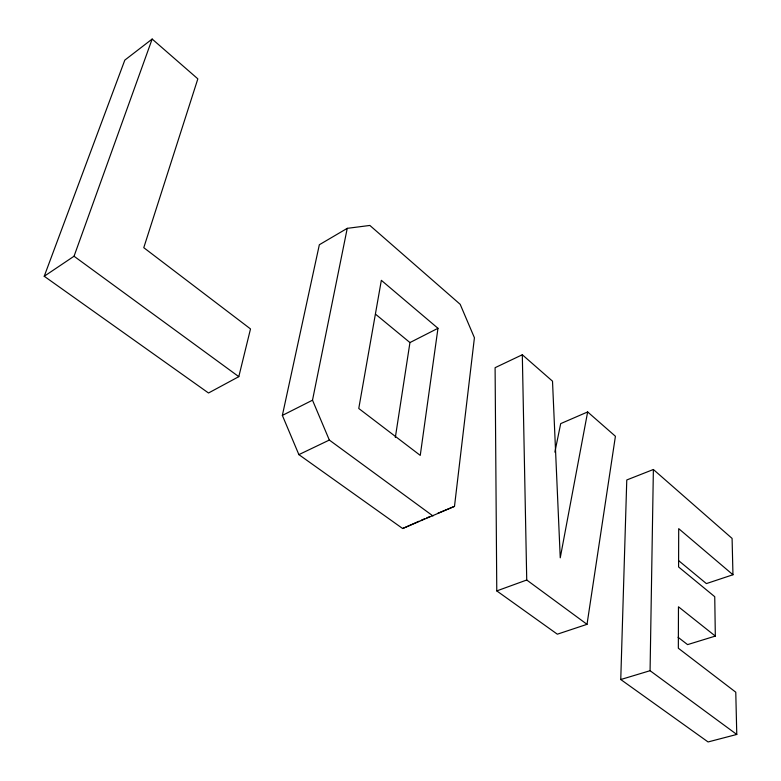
<?xml version="1.0" encoding="UTF-8"?>
<svg xmlns="http://www.w3.org/2000/svg" width="781" height="781" viewBox="0 0 781 781"><rect width="100%" height="100%" fill="white"/><g stroke="black" fill="none" stroke-linecap="round" stroke-linejoin="round"><path stroke-width="1.17" d="M736.776 734.452L650.075 670.703L653.375 469.498L626.772 479.964L620.758 679.529L708.074 741.95L736.776 734.452L735.77 692.2L678.338 648.23L678.464 606.788L715.328 636.085L687.583 644.618L678.064 637.267M454.493 506.361L474.418 337.753L460.185 304.317L369.862 225.445L347.242 228.345L319.341 244.746L282.361 415.414L298.879 454.63L402.654 528.522L454.493 506.361L437.848 513.254M437.975 328.293L420.256 455.391L358.762 408.483L381.343 280.32L437.975 328.293L409.947 342.566L395.332 437.477M587.654 411.948L560.25 557.819L552.509 381.177L522.313 354.75L495.095 367.685L496.775 590.905L557.341 634.192L587.019 624.331L615.418 436.267L587.654 411.948L560.699 423.624L554.861 452.14M432.967 515.968L329.328 440.054L312.507 400.194L347.242 228.345M238.801 376.657L250.506 328.928L143.772 247.684L197.837 78.852L152.158 39.05L124.814 60.117L44.224 276.259L208.507 392.999L238.801 376.657L74.039 256.236L44.224 276.259M74.039 256.236L152.158 39.05M282.361 415.414L312.507 400.194M298.879 454.63L329.328 440.054M402.654 528.522L419.065 521.21M421.252 520.234L424.542 518.779M426.758 517.852L430.087 516.475M496.775 590.905L526.736 580.01L587.019 624.331M653.375 469.498L732.09 538.421L732.959 574.748L706.385 583.592L678.601 560.612M620.758 679.529L650.075 670.703M375.534 314.187L409.947 342.566M732.959 574.748L678.699 528.649L678.582 566.957L714.742 596.704L715.328 636.085M522.313 354.75L526.736 580.01"/></g></svg>
